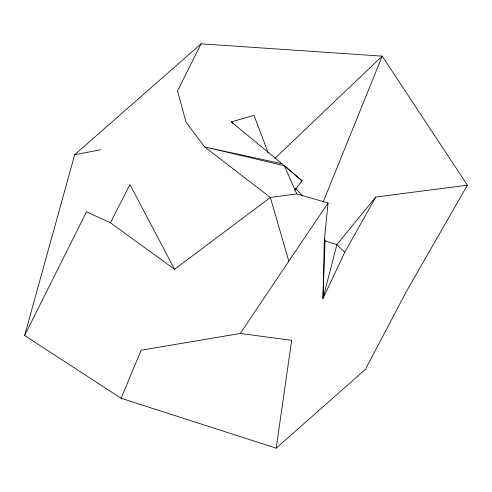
<?xml version="1.0" encoding="UTF-8"?>
<svg xmlns="http://www.w3.org/2000/svg" width="492" height="492" viewBox="0 0 492 492"><rect width="100%" height="100%" fill="white"/><g stroke="black" fill="none" stroke-linecap="round" stroke-linejoin="round"><path stroke-width="0.74" d="M24.6 335.532L86.53 211.775L110.399 222.784L174.525 269.272L270.366 197.464L296.83 193.922L328.078 202.993L324.271 241.037L322.967 298.607L344.775 252.291L375.747 197.04L467.4 185.195L382.198 56.143L201.111 43.831L74.679 154.703L24.6 335.532L121.112 398.268L276.203 448.169L365.421 369.332L406.62 291.067L467.4 185.195M276.203 448.169L291.664 340.31L240.342 333.459L141.124 350.212L121.112 398.268M323.066 202.2L382.198 56.143L274.868 158.418M201.111 43.831L177.52 91.002L186.019 122.139L204.604 146.923L270.366 197.464L288.798 261.16L240.342 333.459M110.399 222.784L129.95 184.555L174.525 269.272M288.798 261.16L328.078 202.993M294.622 190.281L302.125 180.81L284.351 165.718L204.604 146.923L281.996 163.738L302.125 180.81L301.03 181.843M375.747 197.04L336.86 244.635L322.967 298.607L325.089 240.871L324.548 238.663M232.944 123.48L231.314 121.868L253.977 115.362L268.294 153.061M324.271 241.037L325.089 240.871L336.86 244.635L344.775 252.291M74.679 154.703L100.411 149.808M280.502 163.436L281.996 163.738L231.314 121.868M295.501 188.165L302.642 196.08M284.351 165.718L296.83 193.922"/></g></svg>
